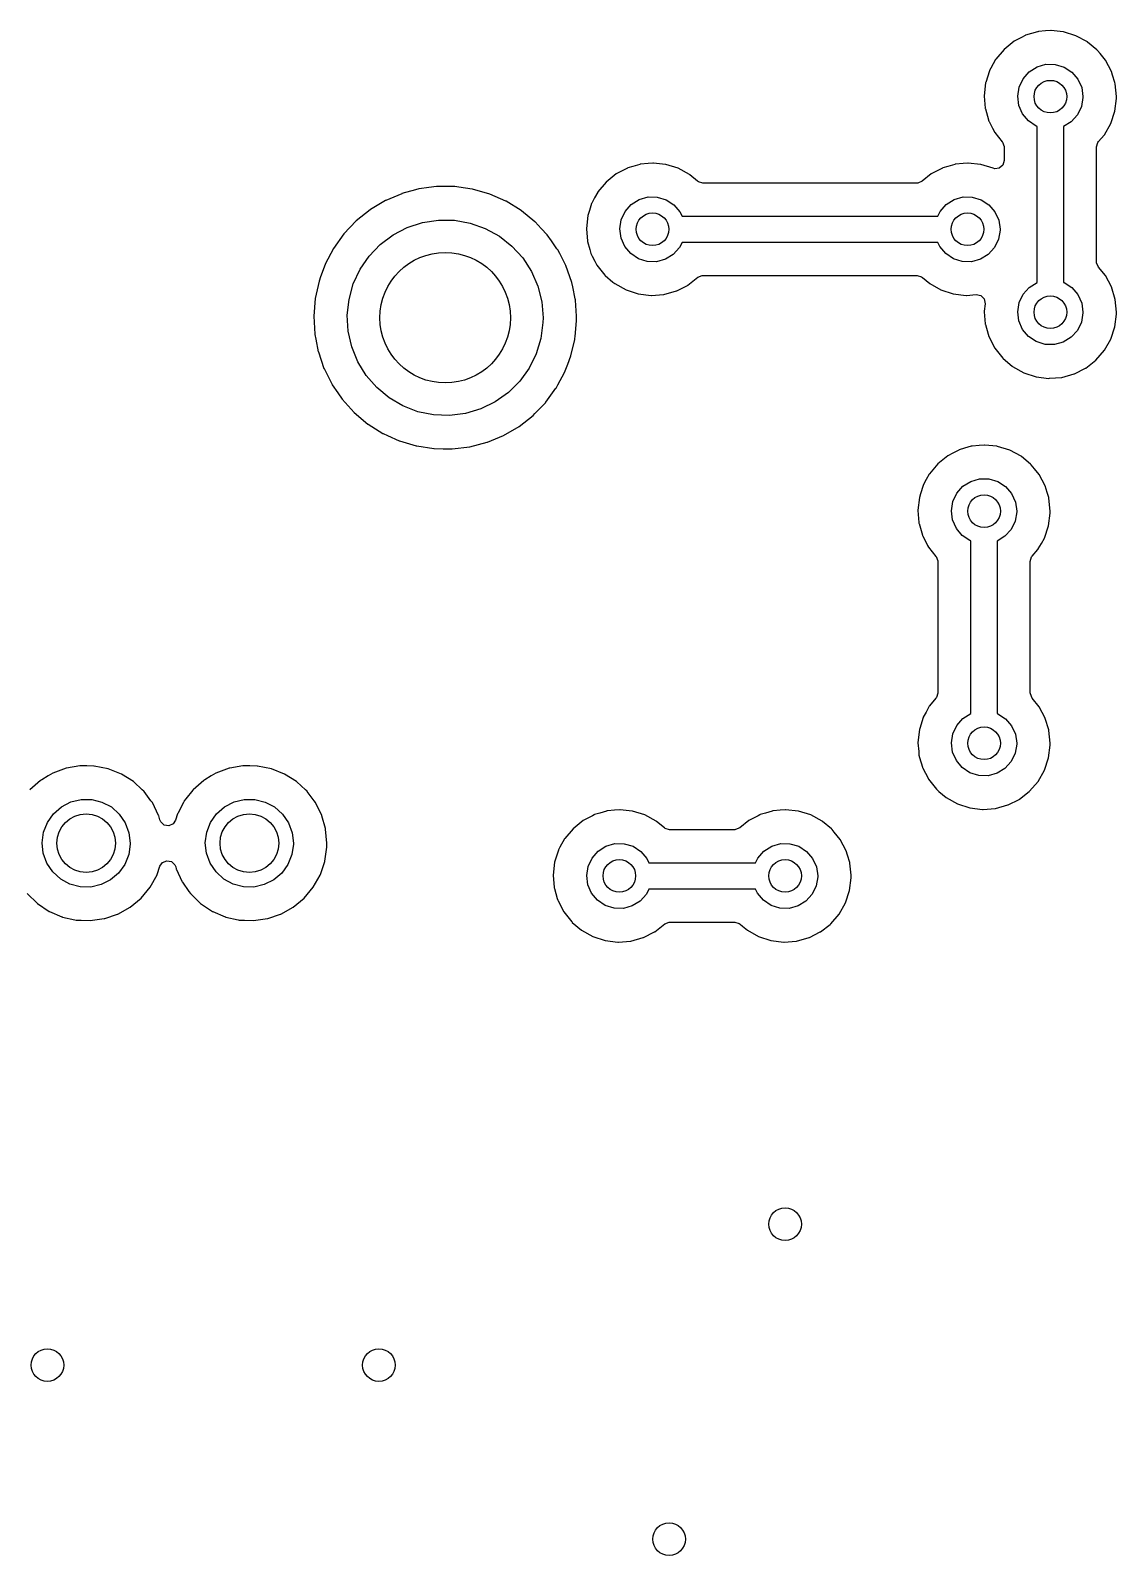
# Model space of a CAD drawing. Extents: x 41 to 172, y -238 to -26.
# Drawn here: x 57.53 to 74.17, y -78.48 to -55.12 of the extents above; entities that cross this region are included whole.
import ezdxf

# ---------------------------------------------------------------- set-up
doc = ezdxf.new("R2010")
doc.units = 0
doc.layers.add('BLACK', color=7, linetype='CONTINUOUS')

msp = doc.modelspace()

# ---------------------------------------------------------------- linework, layer by layer
at = {"layer": 'BLACK', "linetype": 'CONTINUOUS'}
for p, q in [((73.0766, -55.1282), (72.9683, -55.138)), ((73.1591, -55.1206), (73.0766, -55.1282)), ((73.1652, -55.1213), (73.1591, -55.1206)), ((73.3496, -55.1407), (73.1652, -55.1213)), ((73.1652, -55.1213), (73.1652, -55.1213)), ((72.5971, -55.286), (72.443, -55.41)), ((72.7085, -55.2278), (72.5971, -55.286)), ((72.7669, -55.1973), (72.7085, -55.2278)), ((72.7724, -55.1944), (72.7669, -55.1973)), ((72.7669, -55.1973), (72.7669, -55.1973)), ((72.8616, -55.1681), (72.7724, -55.1944)), ((72.9562, -55.1403), (72.8616, -55.1681)), ((72.9621, -55.1386), (72.9562, -55.1403)), ((72.9562, -55.1403), (72.9562, -55.1403)), ((72.9682, -55.138), (72.9621, -55.1386)), ((72.9683, -55.138), (72.9682, -55.138)), ((73.3558, -55.1413), (73.3496, -55.1407)), ((73.3496, -55.1407), (73.3496, -55.1407)), ((73.5447, -55.1998), (73.3558, -55.1413)), ((73.7187, -55.2939), (73.5447, -55.1998)), ((73.7234, -55.2978), (73.7187, -55.2939)), ((73.8647, -55.4147), (73.7234, -55.2978)), ((73.7234, -55.2978), (73.7234, -55.2978)), ((72.3129, -55.5669), (72.2418, -55.6961)), ((72.3158, -55.5615), (72.3129, -55.5669)), ((72.3129, -55.5669), (72.3129, -55.5669)), ((72.443, -55.41), (72.3158, -55.5615)), ((73.8711, -55.4199), (73.8647, -55.4147)), ((73.875, -55.4247), (73.8711, -55.4199)), ((73.9163, -55.4754), (73.875, -55.4247)), ((73.875, -55.4247), (73.875, -55.4247)), ((73.9961, -55.5732), (73.9163, -55.4754)), ((74.0889, -55.7478), (73.9961, -55.5732)), ((72.2187, -55.7407), (72.1626, -55.9174)), ((72.2206, -55.7348), (72.2187, -55.7407)), ((72.2187, -55.7407), (72.2187, -55.7407)), ((72.2418, -55.6961), (72.2206, -55.7348)), ((72.7341, -55.8595), (72.8279, -55.7532)), ((72.8279, -55.7532), (72.9478, -55.6776)), ((72.9478, -55.6776), (73.0841, -55.6386)), ((73.0841, -55.6386), (73.2259, -55.6395)), ((73.2259, -55.6395), (73.3617, -55.6801)), ((73.3617, -55.6801), (73.4807, -55.7572)), ((73.4807, -55.7572), (73.5732, -55.8646)), ((74.1065, -55.806), (74.0889, -55.7478)), ((74.1395, -55.9155), (74.1065, -55.806)), ((72.1608, -55.9233), (72.1387, -56.1199)), ((72.1626, -55.9174), (72.1608, -55.9233)), ((72.652, -56.1279), (72.6738, -55.9878)), ((72.6738, -55.9878), (72.7341, -55.8595)), ((73.5732, -55.8646), (73.6319, -55.9937)), ((73.6319, -55.9937), (73.652, -56.134)), ((74.1461, -55.9372), (74.1395, -55.9155)), ((74.1654, -56.134), (74.1461, -55.9372)), ((72.1387, -56.1199), (72.1392, -56.126)), ((72.1392, -56.126), (72.1547, -56.3099)), ((72.6704, -56.2685), (72.652, -56.1279)), ((72.7275, -56.3982), (72.6704, -56.2685)), ((73.6283, -56.286), (73.5665, -56.4136)), ((73.6519, -56.1462), (73.6283, -56.286)), ((73.652, -56.134), (73.6519, -56.1462)), ((74.1402, -56.3585), (74.165, -56.1623)), ((74.165, -56.1623), (74.1654, -56.134)), ((72.1547, -56.3099), (72.1553, -56.3169)), ((72.1553, -56.3169), (72.157, -56.3229)), ((72.157, -56.3229), (72.1879, -56.4307)), ((72.1879, -56.4307), (72.2098, -56.507)), ((72.2098, -56.507), (72.2126, -56.5125)), ((72.2126, -56.5125), (72.2654, -56.6152)), ((72.8187, -56.5067), (72.7275, -56.3982)), ((72.9367, -56.5853), (72.8187, -56.5067)), ((73.4714, -56.5187), (73.352, -56.592)), ((73.5665, -56.4136), (73.4714, -56.5187)), ((74.0778, -56.5462), (74.1402, -56.3585)), ((72.2654, -56.6152), (72.3002, -56.683)), ((72.3002, -56.683), (72.4139, -56.8265)), ((72.952, -56.5901), (72.9367, -56.5853)), ((72.952, -58.9784), (72.952, -56.5901)), ((73.352, -56.592), (73.352, -58.9792)), ((73.8911, -56.8212), (73.9761, -56.7228)), ((73.9761, -56.7228), (73.9801, -56.7181)), ((73.9761, -56.7228), (73.9761, -56.7228)), ((73.9801, -56.7181), (74.0778, -56.5462)), ((72.4139, -56.8265), (72.4162, -56.8294)), ((72.4162, -56.8294), (72.4429, -56.8952)), ((72.4429, -56.8952), (72.4435, -56.9077)), ((72.4435, -56.9077), (72.4435, -57.1138)), ((73.8605, -56.9035), (73.8805, -56.8354)), ((73.8605, -58.6641), (73.8605, -56.9035)), ((73.8805, -56.8354), (73.8911, -56.8212)), ((66.6709, -57.2293), (66.5801, -57.2767)), ((66.6764, -57.2264), (66.6709, -57.2293)), ((66.6709, -57.2293), (66.6709, -57.2293)), ((66.7551, -57.2032), (66.6764, -57.2264)), ((66.8602, -57.1723), (66.7551, -57.2032)), ((66.8661, -57.1706), (66.8602, -57.1723)), ((66.8602, -57.1723), (66.8602, -57.1723)), ((66.8722, -57.17), (66.8661, -57.1706)), ((66.8723, -57.17), (66.8722, -57.17)), ((66.9895, -57.1593), (66.8723, -57.17)), ((67.0631, -57.1526), (66.9895, -57.1593)), ((67.0692, -57.1533), (67.0631, -57.1526)), ((67.2536, -57.1727), (67.0692, -57.1533)), ((67.0692, -57.1533), (67.0692, -57.1533)), ((67.2598, -57.1733), (67.2536, -57.1727)), ((67.2536, -57.1727), (67.2536, -57.1727)), ((67.4487, -57.2318), (67.2598, -57.1733)), ((67.6227, -57.3259), (67.4487, -57.2318)), ((71.4969, -57.2293), (71.4061, -57.2767)), ((71.5024, -57.2264), (71.4969, -57.2293)), ((71.4969, -57.2293), (71.4969, -57.2293)), ((71.5811, -57.2032), (71.5024, -57.2264)), ((71.6862, -57.1723), (71.5811, -57.2032)), ((71.6921, -57.1706), (71.6862, -57.1723)), ((71.6862, -57.1723), (71.6862, -57.1723)), ((71.6982, -57.17), (71.6921, -57.1706)), ((71.6983, -57.17), (71.6982, -57.17)), ((71.8155, -57.1593), (71.6983, -57.17)), ((71.8891, -57.1526), (71.8155, -57.1593)), ((71.8952, -57.1533), (71.8891, -57.1526)), ((72.0796, -57.1727), (71.8952, -57.1533)), ((71.8952, -57.1533), (71.8952, -57.1533)), ((72.0858, -57.1733), (72.0796, -57.1727)), ((72.0796, -57.1727), (72.0796, -57.1727)), ((72.2747, -57.2318), (72.0858, -57.1733)), ((72.2748, -57.2316), (72.2747, -57.2318)), ((72.2996, -57.2385), (72.2748, -57.2316)), ((72.3698, -57.2284), (72.2996, -57.2385)), ((72.4235, -57.1819), (72.3698, -57.2284)), ((72.4435, -57.1138), (72.4235, -57.1819)), ((66.347, -57.442), (66.2198, -57.5935)), ((66.5011, -57.318), (66.347, -57.442)), ((66.5801, -57.2767), (66.5011, -57.318)), ((67.6274, -57.3298), (67.6227, -57.3259)), ((67.7468, -57.4286), (67.6274, -57.3298)), ((67.6274, -57.3298), (67.6274, -57.3298)), ((67.759, -57.4375), (67.7468, -57.4286)), ((67.8272, -57.4575), (67.759, -57.4375)), ((71.1093, -57.4575), (67.8272, -57.4575)), ((71.1226, -57.4568), (71.1093, -57.4575)), ((71.1882, -57.4297), (71.1226, -57.4568)), ((71.3271, -57.318), (71.1882, -57.4297)), ((71.4061, -57.2767), (71.3271, -57.318)), ((63.214, -57.6205), (62.97, -57.7245)), ((63.2179, -57.6188), (63.214, -57.6205)), ((63.4249, -57.5622), (63.2179, -57.6188)), ((63.4779, -57.5477), (63.4249, -57.5622)), ((63.4821, -57.5465), (63.4779, -57.5477)), ((63.4779, -57.5477), (63.4779, -57.5477)), ((63.6303, -57.527), (63.4821, -57.5465)), ((63.7493, -57.5113), (63.6303, -57.527)), ((63.7536, -57.5108), (63.7493, -57.5113)), ((63.7493, -57.5113), (63.7493, -57.5113)), ((63.7579, -57.5108), (63.7536, -57.5108)), ((63.8836, -57.5115), (63.7579, -57.5108)), ((63.7579, -57.5108), (63.7579, -57.5108)), ((64.0274, -57.5122), (63.8836, -57.5115)), ((64.0884, -57.5209), (64.0274, -57.5122)), ((64.2943, -57.5502), (64.0884, -57.5209)), ((64.2986, -57.5508), (64.2943, -57.5502)), ((64.2943, -57.5502), (64.2943, -57.5502)), ((64.5619, -57.6258), (64.2986, -57.5508)), ((64.5659, -57.6275), (64.5619, -57.6258)), ((64.8087, -57.7341), (64.5659, -57.6275)), ((64.5659, -57.6275), (64.5659, -57.6275)), ((66.1696, -57.6849), (66.1246, -57.7668)), ((66.2169, -57.5989), (66.1696, -57.6849)), ((66.2198, -57.5935), (66.2169, -57.5989)), ((66.2169, -57.5989), (66.2169, -57.5989)), ((66.8518, -57.7096), (66.9881, -57.6706)), ((66.9881, -57.6706), (67.1299, -57.6715)), ((67.1299, -57.6715), (67.2657, -57.7121)), ((71.6778, -57.7096), (71.8141, -57.6706)), ((71.8141, -57.6706), (71.9559, -57.6715)), ((71.9559, -57.6715), (72.0917, -57.7121)), ((62.731, -57.8669), (62.5173, -58.0381)), ((62.7347, -57.8647), (62.731, -57.8669)), ((62.8885, -57.7727), (62.7347, -57.8647)), ((62.7347, -57.8647), (62.7347, -57.8647)), ((62.966, -57.7262), (62.8885, -57.7727)), ((62.97, -57.7245), (62.966, -57.7262)), ((62.97, -57.7245), (62.97, -57.7245)), ((64.8127, -57.7359), (64.8087, -57.7341)), ((65.0462, -57.879), (64.8127, -57.7359)), ((65.0495, -57.8817), (65.0462, -57.879)), ((65.2548, -58.0497), (65.0495, -57.8817)), ((66.0897, -57.8768), (66.0648, -57.9553)), ((66.1227, -57.7727), (66.0897, -57.8768)), ((66.1246, -57.7668), (66.1227, -57.7727)), ((66.1227, -57.7727), (66.1227, -57.7727)), ((66.5778, -58.0198), (66.6381, -57.8915)), ((66.6381, -57.8915), (66.7319, -57.7852)), ((66.7319, -57.7852), (66.8518, -57.7096)), ((67.2657, -57.7121), (67.3847, -57.7892)), ((67.3847, -57.7892), (67.4772, -57.8966)), ((67.4772, -57.8966), (67.5088, -57.966)), ((71.4291, -57.966), (71.4641, -57.8915)), ((71.4641, -57.8915), (71.5579, -57.7852)), ((71.5579, -57.7852), (71.6778, -57.7096)), ((72.0917, -57.7121), (72.2107, -57.7892)), ((72.2107, -57.7892), (72.3032, -57.8966)), ((72.3032, -57.8966), (72.3619, -58.0257)), ((62.5173, -58.0381), (62.3288, -58.2367)), ((63.0807, -58.2507), (63.2987, -58.1372)), ((63.2987, -58.1372), (63.5324, -58.0608)), ((63.5324, -58.0608), (63.7754, -58.0237)), ((63.7754, -58.0237), (64.0212, -58.0267)), ((64.0212, -58.0267), (64.2632, -58.0698)), ((64.2632, -58.0698), (64.4949, -58.1518)), ((64.4949, -58.1518), (64.7101, -58.2706)), ((65.2581, -58.0524), (65.2548, -58.0497)), ((65.2548, -58.0497), (65.2548, -58.0497)), ((65.3505, -58.1519), (65.2581, -58.0524)), ((65.4445, -58.2531), (65.3505, -58.1519)), ((66.0648, -57.9553), (66.0427, -58.1519)), ((66.0427, -58.1519), (66.0439, -58.166)), ((66.0439, -58.166), (66.0537, -58.2829)), ((66.556, -58.1599), (66.5778, -58.0198)), ((66.5744, -58.3005), (66.556, -58.1599)), ((67.5088, -57.966), (71.4291, -57.966)), ((72.3619, -58.0257), (72.382, -58.166)), ((72.382, -58.166), (72.3819, -58.1782)), ((62.3288, -58.2367), (62.169, -58.4591)), ((62.7143, -58.576), (62.8841, -58.3983)), ((62.8841, -58.3983), (63.0807, -58.2507)), ((64.7101, -58.2706), (64.903, -58.423)), ((65.5076, -58.3428), (65.4445, -58.2531)), ((65.592, -58.4629), (65.5076, -58.3428)), ((66.0537, -58.2829), (66.0593, -58.3489)), ((66.0593, -58.3489), (66.061, -58.3549)), ((66.061, -58.3549), (66.096, -58.4771)), ((66.6315, -58.4302), (66.5744, -58.3005)), ((67.5091, -58.366), (67.4705, -58.4456)), ((71.4293, -58.366), (67.5091, -58.366)), ((71.4575, -58.4302), (71.4293, -58.366)), ((72.3583, -58.318), (72.2965, -58.4456)), ((72.3819, -58.1782), (72.3583, -58.318)), ((62.169, -58.4591), (62.0409, -58.7012)), ((62.5758, -58.7791), (62.7143, -58.576)), ((64.903, -58.423), (65.0684, -58.6048)), ((65.0684, -58.6048), (65.202, -58.8112)), ((65.602, -58.4771), (65.592, -58.4629)), ((65.604, -58.4809), (65.602, -58.4771)), ((65.634, -58.539), (65.604, -58.4809)), ((65.604, -58.4809), (65.604, -58.4809)), ((65.7276, -58.7205), (65.634, -58.539)), ((66.096, -58.4771), (66.1138, -58.539)), ((66.1138, -58.539), (66.1339, -58.5782)), ((66.1339, -58.5782), (66.1719, -58.6521)), ((66.7227, -58.5387), (66.6315, -58.4302)), ((66.8407, -58.6173), (66.7227, -58.5387)), ((66.9761, -58.6596), (66.8407, -58.6173)), ((67.2546, -58.6249), (67.1178, -58.6622)), ((67.3754, -58.5507), (67.2546, -58.6249)), ((67.4705, -58.4456), (67.3754, -58.5507)), ((71.5487, -58.5387), (71.4575, -58.4302)), ((71.6667, -58.6173), (71.5487, -58.5387)), ((71.8021, -58.6596), (71.6667, -58.6173)), ((72.0806, -58.6249), (71.9438, -58.6622)), ((72.2014, -58.5507), (72.0806, -58.6249)), ((72.2965, -58.4456), (72.2014, -58.5507)), ((62.0394, -58.7052), (61.9698, -58.8952)), ((62.0409, -58.7012), (62.0394, -58.7052)), ((62.0394, -58.7052), (62.0394, -58.7052)), ((62.4723, -59.0021), (62.5758, -58.7791)), ((65.202, -58.8112), (65.3, -59.0366)), ((65.819, -58.9786), (65.7276, -58.7205)), ((66.1719, -58.6521), (66.2042, -58.715)), ((66.2042, -58.715), (66.327, -58.87)), ((66.327, -58.87), (66.3317, -58.8739)), ((67.1178, -58.6622), (66.9761, -58.6596)), ((71.9438, -58.6622), (71.8021, -58.6596)), ((73.8613, -58.6783), (73.8605, -58.6641)), ((73.8889, -58.7438), (73.8613, -58.6783)), ((73.9961, -58.8752), (73.8889, -58.7438)), ((61.9467, -58.9583), (61.8884, -59.2259)), ((61.9698, -58.8952), (61.9467, -58.9583)), ((62.4066, -59.2389), (62.4723, -59.0021)), ((65.3, -59.0366), (65.3599, -59.275)), ((65.8338, -59.0498), (65.819, -58.9786)), ((65.8718, -59.2333), (65.8338, -59.0498)), ((66.3317, -58.8739), (66.3317, -58.8739)), ((66.3317, -58.8739), (66.45, -58.9746)), ((66.45, -58.9746), (66.4776, -58.9981)), ((66.4776, -58.9981), (66.6503, -59.0946)), ((66.6503, -59.0946), (66.8384, -59.1557)), ((67.428, -59.108), (67.5935, -59.0244)), ((67.5935, -59.0244), (67.599, -59.0216)), ((67.5935, -59.0244), (67.5935, -59.0244)), ((67.599, -59.0216), (67.7531, -58.9012)), ((67.7531, -58.9012), (67.8191, -58.875)), ((67.8191, -58.875), (67.8307, -58.8745)), ((67.8307, -58.8745), (71.112, -58.8745)), ((71.112, -58.8745), (71.1801, -58.8945)), ((71.1801, -58.8945), (71.1937, -58.9045)), ((71.1937, -58.9045), (71.3036, -58.9981)), ((71.3036, -58.9981), (71.4763, -59.0946)), ((71.4763, -59.0946), (71.6644, -59.1557)), ((72.7341, -59.1615), (72.8279, -59.0552)), ((72.8279, -59.0552), (72.9478, -58.9796)), ((72.9478, -58.9796), (72.952, -58.9784)), ((73.352, -58.9792), (73.3617, -58.9821)), ((73.3617, -58.9821), (73.4807, -59.0592)), ((73.4807, -59.0592), (73.5732, -59.1666)), ((74.0889, -59.0498), (73.9961, -58.8752)), ((74.1461, -59.2392), (74.0889, -59.0498)), ((61.8884, -59.2259), (61.8669, -59.4989)), ((62.3804, -59.4834), (62.4066, -59.2389)), ((65.3599, -59.275), (65.38, -59.52)), ((65.8746, -59.2468), (65.8718, -59.2333)), ((65.8749, -59.251), (65.8746, -59.2468)), ((65.8749, -59.2511), (65.8749, -59.251)), ((65.8915, -59.4946), (65.8749, -59.2511)), ((66.8384, -59.1557), (67.0348, -59.1792)), ((67.0348, -59.1792), (67.0409, -59.1787)), ((67.0409, -59.1787), (67.2258, -59.1645)), ((67.0409, -59.1787), (67.0409, -59.1787)), ((67.2258, -59.1645), (67.232, -59.164)), ((67.2258, -59.1645), (67.2258, -59.1645)), ((67.232, -59.164), (67.4225, -59.1108)), ((67.4225, -59.1108), (67.428, -59.108)), ((67.428, -59.108), (67.428, -59.108)), ((71.6644, -59.1557), (71.8608, -59.1792)), ((71.8608, -59.1792), (71.8669, -59.1787)), ((71.8669, -59.1787), (72.0167, -59.1672)), ((71.8669, -59.1787), (71.8669, -59.1787)), ((72.0167, -59.1672), (72.0862, -59.1819)), ((72.0862, -59.1819), (72.1367, -59.2318)), ((72.1367, -59.2318), (72.1516, -59.3068)), ((72.1516, -59.3068), (72.1387, -59.4219)), ((72.652, -59.4299), (72.6738, -59.2898)), ((72.6738, -59.2898), (72.7341, -59.1615)), ((73.5732, -59.1666), (73.6319, -59.2957)), ((73.6319, -59.2957), (73.652, -59.436)), ((74.1654, -59.436), (74.1461, -59.2392)), ((61.8669, -59.4989), (61.8827, -59.7723)), ((62.3946, -59.7288), (62.3804, -59.4834)), ((65.38, -59.52), (65.3782, -59.5933)), ((65.8702, -59.8145), (65.8925, -59.5646)), ((65.8932, -59.52), (65.8915, -59.4946)), ((65.8925, -59.5646), (65.8928, -59.5622)), ((65.8925, -59.5646), (65.8925, -59.5646)), ((65.8928, -59.5622), (65.8932, -59.52)), ((72.1387, -59.4219), (72.1392, -59.428)), ((72.1392, -59.428), (72.1547, -59.6119)), ((72.6704, -59.5705), (72.652, -59.4299)), ((72.7275, -59.7002), (72.6704, -59.5705)), ((73.6519, -59.4482), (73.6283, -59.588)), ((73.652, -59.436), (73.6519, -59.4482)), ((74.1402, -59.6605), (74.165, -59.4643)), ((74.165, -59.4643), (74.1654, -59.436)), ((61.8827, -59.7723), (61.8835, -59.7765)), ((61.8835, -59.7765), (61.8835, -59.7765)), ((61.8835, -59.7765), (61.8976, -59.8482)), ((62.4486, -59.9686), (62.3946, -59.7288)), ((65.3782, -59.5933), (65.3461, -59.837)), ((72.1547, -59.6119), (72.1553, -59.6189)), ((72.1553, -59.6189), (72.157, -59.6249)), ((72.157, -59.6249), (72.1993, -59.7723)), ((72.1993, -59.7723), (72.2098, -59.809)), ((72.8187, -59.8087), (72.7275, -59.7002)), ((73.5665, -59.7156), (73.4714, -59.8207)), ((73.6283, -59.588), (73.5665, -59.7156)), ((74.0778, -59.8482), (74.1402, -59.6605)), ((61.8976, -59.8482), (61.9354, -60.0411)), ((62.5411, -60.1963), (62.4486, -59.9686)), ((65.3461, -59.837), (65.2747, -60.0722)), ((65.8073, -60.1019), (65.8641, -59.8535)), ((65.8641, -59.8535), (65.8674, -59.8391)), ((65.8674, -59.8391), (65.8684, -59.8349)), ((65.8674, -59.8391), (65.8674, -59.8391)), ((65.8684, -59.8349), (65.8702, -59.8145)), ((72.2098, -59.809), (72.3002, -59.985)), ((72.3002, -59.985), (72.423, -60.14)), ((72.9367, -59.8873), (72.8187, -59.8087)), ((73.0721, -59.9296), (72.9367, -59.8873)), ((73.2138, -59.9322), (73.0721, -59.9296)), ((73.3506, -59.8949), (73.2138, -59.9322)), ((73.4714, -59.8207), (73.3506, -59.8949)), ((73.8508, -60.1699), (73.9801, -60.0201)), ((73.9801, -60.0201), (74.0778, -59.8482)), ((61.9354, -60.0411), (61.9368, -60.0451)), ((61.9368, -60.0451), (61.9368, -60.0451)), ((61.9368, -60.0451), (62.0227, -60.2961)), ((62.6696, -60.4059), (62.5411, -60.1963)), ((65.2747, -60.0722), (65.1658, -60.2926)), ((65.7105, -60.3581), (65.7589, -60.23)), ((65.7589, -60.23), (65.8058, -60.1059)), ((65.8058, -60.1059), (65.8073, -60.1019)), ((65.8058, -60.1059), (65.8058, -60.1059)), ((72.423, -60.14), (72.4277, -60.1439)), ((72.4277, -60.1439), (72.4277, -60.1439)), ((72.4277, -60.1439), (72.5645, -60.2604)), ((72.5645, -60.2604), (72.5737, -60.2681)), ((72.5737, -60.2681), (72.7463, -60.3646)), ((73.695, -60.2916), (73.8508, -60.1699)), ((62.0227, -60.2961), (62.0241, -60.3001)), ((62.0241, -60.3001), (62.1472, -60.5448)), ((62.8305, -60.5917), (62.6696, -60.4059)), ((65.0223, -60.4922), (64.8482, -60.6657)), ((65.1658, -60.2926), (65.0223, -60.4922)), ((65.6072, -60.5483), (65.7084, -60.3618)), ((65.7084, -60.3618), (65.7105, -60.3581)), ((65.7084, -60.3618), (65.7084, -60.3618)), ((72.7463, -60.3646), (72.9344, -60.4257)), ((72.9344, -60.4257), (73.1308, -60.4492)), ((73.1308, -60.4492), (73.1369, -60.4487)), ((73.1369, -60.4487), (73.3218, -60.4345)), ((73.1369, -60.4487), (73.1369, -60.4487)), ((73.3218, -60.4345), (73.328, -60.434)), ((73.3218, -60.4345), (73.3218, -60.4345)), ((73.328, -60.434), (73.5185, -60.3808)), ((73.5185, -60.3808), (73.524, -60.378)), ((73.524, -60.378), (73.6895, -60.2944)), ((73.524, -60.378), (73.524, -60.378)), ((73.6895, -60.2944), (73.695, -60.2916)), ((73.6895, -60.2944), (73.6895, -60.2944)), ((62.1472, -60.5448), (62.1496, -60.5483)), ((62.1496, -60.5483), (62.1496, -60.5483)), ((62.1496, -60.5483), (62.2335, -60.6704)), ((62.2335, -60.6704), (62.3023, -60.7705)), ((63.0196, -60.7487), (62.8305, -60.5917)), ((64.8482, -60.6657), (64.6481, -60.8084)), ((65.4202, -60.816), (65.5773, -60.6022)), ((65.5773, -60.6022), (65.5798, -60.5987)), ((65.5798, -60.5987), (65.6072, -60.5483)), ((62.3023, -60.7705), (62.4866, -60.973)), ((62.4866, -60.973), (62.6967, -61.1487)), ((63.2319, -60.8727), (63.0196, -60.7487)), ((63.4615, -60.9604), (63.2319, -60.8727)), ((63.7024, -61.0094), (63.4615, -60.9604)), ((64.4273, -60.9166), (64.1919, -60.9872)), ((64.6481, -60.8084), (64.4273, -60.9166)), ((65.2555, -60.9867), (65.4147, -60.8225)), ((65.4147, -60.8225), (65.4177, -60.8194)), ((65.4177, -60.8194), (65.4202, -60.816)), ((65.4202, -60.816), (65.4202, -60.816)), ((62.6967, -61.1487), (62.7003, -61.151)), ((62.7003, -61.151), (62.925, -61.292)), ((63.948, -61.0185), (63.7024, -61.0094)), ((64.1919, -60.9872), (63.948, -61.0185)), ((64.7751, -61.3232), (65.0116, -61.1851)), ((65.0116, -61.1851), (65.2271, -61.0161)), ((65.2271, -61.0161), (65.2555, -60.9867)), ((62.925, -61.292), (62.925, -61.292)), ((62.925, -61.292), (62.9287, -61.2942)), ((62.9287, -61.2942), (62.9965, -61.3249)), ((62.9965, -61.3249), (63.1743, -61.4052)), ((63.1743, -61.4052), (63.1743, -61.4052)), ((63.1743, -61.4052), (63.1783, -61.4069)), ((63.1783, -61.4069), (63.1824, -61.4081)), ((63.1824, -61.4081), (63.1824, -61.4081)), ((63.1824, -61.4081), (63.4367, -61.4835)), ((64.2572, -61.4975), (64.5221, -61.428)), ((64.5221, -61.428), (64.5261, -61.4264)), ((64.5261, -61.4264), (64.6486, -61.3756)), ((64.5261, -61.4264), (64.5261, -61.4264)), ((64.6486, -61.3756), (64.7751, -61.3232)), ((63.4367, -61.4835), (63.4367, -61.4835)), ((63.4367, -61.4835), (63.4408, -61.4847)), ((63.4408, -61.4847), (63.4451, -61.4854)), ((63.4451, -61.4854), (63.4451, -61.4854)), ((63.4451, -61.4854), (63.7073, -61.5255)), ((63.7073, -61.5255), (63.7073, -61.5255)), ((63.7073, -61.5255), (63.7115, -61.5261)), ((63.7115, -61.5261), (63.8509, -61.5283)), ((63.8509, -61.5283), (63.9811, -61.5304)), ((63.9811, -61.5304), (63.9811, -61.5304)), ((63.9811, -61.5304), (63.9854, -61.5304)), ((63.9854, -61.5304), (64.2572, -61.4975)), ((71.5811, -61.636), (71.427, -61.76)), ((71.6601, -61.5947), (71.5811, -61.636)), ((71.7509, -61.5473), (71.6601, -61.5947)), ((71.7564, -61.5444), (71.7509, -61.5473)), ((71.7509, -61.5473), (71.7509, -61.5473)), ((71.8351, -61.5212), (71.7564, -61.5444)), ((71.9402, -61.4903), (71.8351, -61.5212)), ((71.9461, -61.4886), (71.9402, -61.4903)), ((71.9402, -61.4903), (71.9402, -61.4903)), ((71.9522, -61.488), (71.9461, -61.4886)), ((71.9523, -61.488), (71.9522, -61.488)), ((72.0606, -61.4782), (71.9523, -61.488)), ((72.1431, -61.4706), (72.0606, -61.4782)), ((72.1492, -61.4713), (72.1431, -61.4706)), ((72.3336, -61.4907), (72.1492, -61.4713)), ((72.1492, -61.4713), (72.1492, -61.4713)), ((72.3398, -61.4913), (72.3336, -61.4907)), ((72.3336, -61.4907), (72.3336, -61.4907)), ((72.5287, -61.5498), (72.3398, -61.4913)), ((72.7027, -61.6439), (72.5287, -61.5498)), ((72.7074, -61.6478), (72.7027, -61.6439)), ((72.8487, -61.7647), (72.7074, -61.6478)), ((72.7074, -61.6478), (72.7074, -61.6478)), ((71.427, -61.76), (71.2998, -61.9115)), ((72.8551, -61.7699), (72.8487, -61.7647)), ((72.859, -61.7747), (72.8551, -61.7699)), ((72.9097, -61.8369), (72.859, -61.7747)), ((72.859, -61.7747), (72.859, -61.7747)), ((72.9801, -61.9232), (72.9097, -61.8369)), ((71.2027, -62.0907), (71.1619, -62.2193)), ((71.2046, -62.0848), (71.2027, -62.0907)), ((71.2027, -62.0907), (71.2027, -62.0907)), ((71.2506, -62.0011), (71.2046, -62.0848)), ((71.2969, -61.9169), (71.2506, -62.0011)), ((71.2998, -61.9115), (71.2969, -61.9169)), ((71.2969, -61.9169), (71.2969, -61.9169)), ((71.7181, -62.2095), (71.8119, -62.1032)), ((71.8119, -62.1032), (71.9318, -62.0276)), ((71.9318, -62.0276), (72.0681, -61.9886)), ((72.0681, -61.9886), (72.2099, -61.9895)), ((72.2099, -61.9895), (72.3457, -62.0301)), ((72.3457, -62.0301), (72.4647, -62.1072)), ((72.4647, -62.1072), (72.5572, -62.2146)), ((73.0729, -62.0978), (72.9801, -61.9232)), ((73.1032, -62.1983), (73.0729, -62.0978)), ((71.1448, -62.2733), (71.1227, -62.4699)), ((71.1619, -62.2193), (71.1448, -62.2733)), ((71.636, -62.4779), (71.6578, -62.3378)), ((71.6578, -62.3378), (71.7181, -62.2095)), ((72.5572, -62.2146), (72.6159, -62.3437)), ((72.6159, -62.3437), (72.636, -62.484)), ((73.1261, -62.274), (73.1032, -62.1983)), ((73.1301, -62.2872), (73.1261, -62.274)), ((73.1494, -62.484), (73.1301, -62.2872)), ((71.1227, -62.4699), (71.1232, -62.476)), ((71.1232, -62.476), (71.1386, -62.6589)), ((71.6544, -62.6185), (71.636, -62.4779)), ((72.6359, -62.4962), (72.6123, -62.636)), ((72.636, -62.484), (72.6359, -62.4962)), ((73.1242, -62.7085), (73.149, -62.5123)), ((73.149, -62.5123), (73.1494, -62.484)), ((71.1386, -62.6589), (71.1393, -62.6669)), ((71.1393, -62.6669), (71.141, -62.6729)), ((71.141, -62.6729), (71.192, -62.851)), ((71.7115, -62.7482), (71.6544, -62.6185)), ((71.8027, -62.8567), (71.7115, -62.7482)), ((72.5505, -62.7636), (72.4554, -62.8687)), ((72.6123, -62.636), (72.5505, -62.7636)), ((73.0618, -62.8962), (73.1242, -62.7085)), ((71.192, -62.851), (71.1938, -62.857)), ((71.1938, -62.857), (71.1966, -62.8625)), ((71.1966, -62.8625), (71.2717, -63.0087)), ((71.2717, -63.0087), (71.2842, -63.033)), ((71.2842, -63.033), (71.3978, -63.1763)), ((71.9207, -62.9353), (71.8027, -62.8567)), ((71.936, -62.9401), (71.9207, -62.9353)), ((71.936, -65.5824), (71.936, -62.9401)), ((72.4554, -62.8687), (72.336, -62.942)), ((72.336, -62.942), (72.336, -65.5832)), ((72.8751, -63.1712), (72.9601, -63.0728)), ((72.9601, -63.0728), (72.9641, -63.0681)), ((72.9601, -63.0728), (72.9601, -63.0728)), ((72.9641, -63.0681), (72.9671, -63.0628)), ((72.9671, -63.0628), (73.0143, -62.9797)), ((73.0143, -62.9797), (73.0618, -62.8962)), ((71.3978, -63.1763), (71.4002, -63.1794)), ((71.4002, -63.1794), (71.4269, -63.2452)), ((71.4269, -63.2452), (71.4275, -63.2577)), ((71.4275, -63.2577), (71.4275, -65.2695)), ((72.8445, -63.2535), (72.8645, -63.1854)), ((72.8445, -65.2681), (72.8445, -63.2535)), ((72.8645, -63.1854), (72.8751, -63.1712)), ((71.398, -65.3505), (71.2998, -65.4675)), ((71.4075, -65.3376), (71.398, -65.3505)), ((71.4275, -65.2695), (71.4075, -65.3376)), ((72.8453, -65.2823), (72.8445, -65.2681)), ((72.8729, -65.3478), (72.8453, -65.2823)), ((72.9801, -65.4792), (72.8729, -65.3478)), ((71.2046, -65.6408), (71.2027, -65.6467)), ((71.2487, -65.5605), (71.2046, -65.6408)), ((71.2969, -65.4729), (71.2487, -65.5605)), ((71.2998, -65.4675), (71.2969, -65.4729)), ((71.2969, -65.4729), (71.2969, -65.4729)), ((71.8119, -65.6592), (71.9318, -65.5836)), ((71.9318, -65.5836), (71.936, -65.5824)), ((72.336, -65.5832), (72.3457, -65.5861)), ((72.3457, -65.5861), (72.4647, -65.6632)), ((73.0729, -65.6538), (72.9801, -65.4792)), ((71.1448, -65.8293), (71.1227, -66.0259)), ((71.1505, -65.8111), (71.1448, -65.8293)), ((71.2027, -65.6467), (71.1505, -65.8111)), ((71.2027, -65.6467), (71.2027, -65.6467)), ((71.6578, -65.8938), (71.7181, -65.7655)), ((71.7181, -65.7655), (71.8119, -65.6592)), ((72.4647, -65.6632), (72.5572, -65.7706)), ((72.5572, -65.7706), (72.6159, -65.8997)), ((73.0747, -65.6597), (73.0729, -65.6538)), ((73.1273, -65.8339), (73.0747, -65.6597)), ((73.1301, -65.8432), (73.1273, -65.8339)), ((73.1494, -66.04), (73.1301, -65.8432)), ((71.1227, -66.0259), (71.1232, -66.032)), ((71.1232, -66.032), (71.1346, -66.1677)), ((71.636, -66.0339), (71.6578, -65.8938)), ((71.6544, -66.1745), (71.636, -66.0339)), ((72.6359, -66.0522), (72.6123, -66.192)), ((72.6159, -65.8997), (72.636, -66.04)), ((72.636, -66.04), (72.6359, -66.0522)), ((73.1242, -66.2645), (73.149, -66.0683)), ((73.149, -66.0683), (73.1492, -66.0526)), ((73.1492, -66.0526), (73.1493, -66.0435)), ((73.1493, -66.0435), (73.1494, -66.04)), ((73.1493, -66.0435), (73.1493, -66.0435)), ((71.1346, -66.1677), (71.1393, -66.2229)), ((71.1393, -66.2229), (71.1494, -66.2584)), ((71.1494, -66.2584), (71.1915, -66.4052)), ((71.7115, -66.3042), (71.6544, -66.1745)), ((71.8027, -66.4127), (71.7115, -66.3042)), ((72.5505, -66.3196), (72.4554, -66.4247)), ((72.6123, -66.192), (72.5505, -66.3196)), ((73.0618, -66.4522), (73.1242, -66.2645)), ((57.7964, -66.54), (57.6999, -66.5974)), ((57.8683, -66.4972), (57.7964, -66.54)), ((58.0724, -66.4219), (57.8683, -66.4972)), ((58.0781, -66.421), (58.0724, -66.4219)), ((58.281, -66.3861), (58.0781, -66.421)), ((58.0781, -66.421), (58.0781, -66.421)), ((58.2867, -66.3851), (58.281, -66.3861)), ((58.281, -66.3861), (58.281, -66.3861)), ((58.3894, -66.3864), (58.2867, -66.3851)), ((58.4985, -66.3879), (58.3894, -66.3864)), ((58.5042, -66.3879), (58.4985, -66.3879)), ((58.4985, -66.3879), (58.4985, -66.3879)), ((58.7176, -66.4304), (58.5042, -66.3879)), ((58.9196, -66.511), (58.7176, -66.4304)), ((59.1036, -66.627), (58.9196, -66.511)), ((60.2964, -66.54), (60.1999, -66.5974)), ((60.3683, -66.4972), (60.2964, -66.54)), ((60.5724, -66.4219), (60.3683, -66.4972)), ((60.5781, -66.421), (60.5724, -66.4219)), ((60.781, -66.3861), (60.5781, -66.421)), ((60.5781, -66.421), (60.5781, -66.421)), ((60.7867, -66.3851), (60.781, -66.3861)), ((60.781, -66.3861), (60.781, -66.3861)), ((60.8894, -66.3864), (60.7867, -66.3851)), ((60.9985, -66.3879), (60.8894, -66.3864)), ((61.0042, -66.3879), (60.9985, -66.3879)), ((60.9985, -66.3879), (60.9985, -66.3879)), ((61.2176, -66.4304), (61.0042, -66.3879)), ((61.4196, -66.511), (61.2176, -66.4304)), ((61.6036, -66.627), (61.4196, -66.511)), ((71.1915, -66.4052), (71.1938, -66.413)), ((71.1938, -66.413), (71.1966, -66.4185)), ((71.1966, -66.4185), (71.2777, -66.5763)), ((71.2777, -66.5763), (71.2842, -66.589)), ((71.9207, -66.4913), (71.8027, -66.4127)), ((72.0561, -66.5336), (71.9207, -66.4913)), ((72.1978, -66.5362), (72.0561, -66.5336)), ((72.3346, -66.4989), (72.1978, -66.5362)), ((72.4554, -66.4247), (72.3346, -66.4989)), ((72.9641, -66.6241), (73.0618, -66.4522)), ((57.6814, -66.6084), (57.5178, -66.7518)), ((57.6999, -66.5974), (57.6814, -66.6084)), ((59.1078, -66.631), (59.1036, -66.627)), ((59.2386, -66.7518), (59.1078, -66.631)), ((59.1078, -66.631), (59.1078, -66.631)), ((59.2633, -66.7747), (59.2386, -66.7518)), ((59.2667, -66.7793), (59.2633, -66.7747)), ((59.3726, -66.921), (59.2667, -66.7793)), ((59.2667, -66.7793), (59.2667, -66.7793)), ((60.0143, -66.7564), (59.9075, -66.8918)), ((60.0178, -66.7518), (60.0143, -66.7564)), ((60.1814, -66.6084), (60.0178, -66.7518)), ((60.1999, -66.5974), (60.1814, -66.6084)), ((61.6078, -66.631), (61.6036, -66.627)), ((61.7386, -66.7518), (61.6078, -66.631)), ((61.6078, -66.631), (61.6078, -66.631)), ((61.7633, -66.7747), (61.7386, -66.7518)), ((61.7667, -66.7793), (61.7633, -66.7747)), ((61.8726, -66.921), (61.7667, -66.7793)), ((61.7667, -66.7793), (61.7667, -66.7793)), ((71.2842, -66.589), (71.407, -66.744)), ((71.407, -66.744), (71.4117, -66.7479)), ((71.4117, -66.7479), (71.4117, -66.7479)), ((71.4117, -66.7479), (71.4445, -66.7758)), ((71.4445, -66.7758), (71.5576, -66.8721)), ((72.679, -66.8956), (72.8279, -66.7793)), ((72.8279, -66.7793), (72.83, -66.7777)), ((72.83, -66.7777), (72.8348, -66.7739)), ((72.8348, -66.7739), (72.9641, -66.6241)), ((57.8784, -67.1183), (58.0006, -67.0117)), ((58.0006, -67.0117), (58.1447, -66.9373)), ((58.1447, -66.9373), (58.3024, -66.8995)), ((58.3024, -66.8995), (58.4646, -66.9003)), ((58.4646, -66.9003), (58.6219, -66.9398)), ((58.6219, -66.9398), (58.7652, -67.0157)), ((58.7652, -67.0157), (58.8863, -67.1236)), ((59.3934, -66.949), (59.3726, -66.921)), ((59.4896, -67.1441), (59.3934, -66.949)), ((59.8718, -66.9443), (59.7819, -67.1152)), ((59.8805, -66.9278), (59.8718, -66.9443)), ((59.8832, -66.9227), (59.8805, -66.9278)), ((59.9075, -66.8918), (59.8832, -66.9227)), ((60.3784, -67.1183), (60.5006, -67.0117)), ((60.5006, -67.0117), (60.6447, -66.9373)), ((60.6447, -66.9373), (60.8024, -66.8995)), ((60.8024, -66.8995), (60.9646, -66.9003)), ((60.9646, -66.9003), (61.1219, -66.9398)), ((61.1219, -66.9398), (61.2652, -67.0157)), ((61.2652, -67.0157), (61.3863, -67.1236)), ((61.8934, -66.949), (61.8726, -66.921)), ((61.9896, -67.1441), (61.8934, -66.949)), ((71.5576, -66.8721), (71.7303, -66.9686)), ((71.7303, -66.9686), (71.9184, -67.0297)), ((71.9184, -67.0297), (72.1148, -67.0532)), ((72.1209, -67.0527), (72.3058, -67.0385)), ((72.3058, -67.0385), (72.312, -67.038)), ((72.3058, -67.0385), (72.3058, -67.0385)), ((72.312, -67.038), (72.5025, -66.9848)), ((72.5025, -66.9848), (72.508, -66.982)), ((72.508, -66.982), (72.6735, -66.8984)), ((72.508, -66.982), (72.508, -66.982)), ((72.6735, -66.8984), (72.679, -66.8956)), ((72.6735, -66.8984), (72.6735, -66.8984)), ((57.7262, -67.4021), (57.7851, -67.251)), ((57.7851, -67.251), (57.8784, -67.1183)), ((58.8863, -67.1236), (58.9782, -67.2573)), ((58.9782, -67.2573), (59.0355, -67.409)), ((59.4912, -67.1496), (59.4896, -67.1441)), ((59.509, -67.2128), (59.4912, -67.1496)), ((59.5232, -67.2451), (59.509, -67.2128)), ((59.5762, -67.2924), (59.5232, -67.2451)), ((59.7113, -67.2751), (59.6463, -67.3036)), ((59.7506, -67.2159), (59.7113, -67.2751)), ((59.7802, -67.1207), (59.7506, -67.2159)), ((59.7819, -67.1152), (59.7802, -67.1207)), ((59.7802, -67.1207), (59.7802, -67.1207)), ((60.2262, -67.4021), (60.2851, -67.251)), ((60.2851, -67.251), (60.3784, -67.1183)), ((61.3863, -67.1236), (61.4782, -67.2573)), ((61.4782, -67.2573), (61.5355, -67.409)), ((61.9912, -67.1496), (61.9896, -67.1441)), ((62.0464, -67.3455), (61.9912, -67.1496)), ((65.9931, -67.224), (65.839, -67.348)), ((66.1355, -67.1496), (65.9931, -67.224)), ((66.1629, -67.1353), (66.1355, -67.1496)), ((66.1684, -67.1324), (66.1629, -67.1353)), ((66.1629, -67.1353), (66.1629, -67.1353)), ((66.2471, -67.1092), (66.1684, -67.1324)), ((66.3522, -67.0783), (66.2471, -67.1092)), ((66.3581, -67.0766), (66.3522, -67.0783)), ((66.3522, -67.0783), (66.3522, -67.0783)), ((66.3642, -67.076), (66.3581, -67.0766)), ((66.3643, -67.076), (66.3642, -67.076)), ((66.4726, -67.0662), (66.3643, -67.076)), ((66.5551, -67.0586), (66.4726, -67.0662)), ((66.5612, -67.0593), (66.5551, -67.0586)), ((66.7456, -67.0787), (66.5612, -67.0593)), ((66.5612, -67.0593), (66.5612, -67.0593)), ((66.7518, -67.0793), (66.7456, -67.0787)), ((66.7456, -67.0787), (66.7456, -67.0787)), ((66.9407, -67.1378), (66.7518, -67.0793)), ((67.1147, -67.2319), (66.9407, -67.1378)), ((67.1194, -67.2358), (67.1147, -67.2319)), ((67.2388, -67.3346), (67.1194, -67.2358)), ((67.1194, -67.2358), (67.1194, -67.2358)), ((68.5331, -67.224), (68.3942, -67.3357)), ((68.6755, -67.1496), (68.5331, -67.224)), ((68.7029, -67.1353), (68.6755, -67.1496)), ((68.7084, -67.1324), (68.7029, -67.1353)), ((68.7029, -67.1353), (68.7029, -67.1353)), ((68.7871, -67.1092), (68.7084, -67.1324)), ((68.8922, -67.0783), (68.7871, -67.1092)), ((68.8981, -67.0766), (68.8922, -67.0783)), ((68.8922, -67.0783), (68.8922, -67.0783)), ((68.9042, -67.076), (68.8981, -67.0766)), ((68.9043, -67.076), (68.9042, -67.076)), ((69.0126, -67.0662), (68.9043, -67.076)), ((69.0951, -67.0586), (69.0126, -67.0662)), ((69.1012, -67.0593), (69.0951, -67.0586)), ((69.2856, -67.0787), (69.1012, -67.0593)), ((69.1012, -67.0593), (69.1012, -67.0593)), ((69.2918, -67.0793), (69.2856, -67.0787)), ((69.2856, -67.0787), (69.2856, -67.0787)), ((69.4807, -67.1378), (69.2918, -67.0793)), ((69.6547, -67.2319), (69.4807, -67.1378)), ((69.6594, -67.2358), (69.6547, -67.2319)), ((69.8, -67.3521), (69.6594, -67.2358)), ((69.6594, -67.2358), (69.6594, -67.2358)), ((72.1148, -67.0532), (72.1209, -67.0527)), ((72.1209, -67.0527), (72.1209, -67.0527)), ((57.705, -67.5629), (57.7262, -67.4021)), ((59.0355, -67.409), (59.055, -67.57)), ((59.6463, -67.3036), (59.5762, -67.2924)), ((60.205, -67.5629), (60.2262, -67.4021)), ((61.5355, -67.409), (61.555, -67.57)), ((62.0487, -67.3534), (62.0464, -67.3455)), ((62.0686, -67.57), (62.0487, -67.3534)), ((65.7089, -67.5049), (65.6389, -67.6322)), ((65.7118, -67.4995), (65.7089, -67.5049)), ((65.7089, -67.5049), (65.7089, -67.5049)), ((65.839, -67.348), (65.7118, -67.4995)), ((67.251, -67.3435), (67.2388, -67.3346)), ((67.3192, -67.3635), (67.251, -67.3435)), ((68.3153, -67.3635), (67.3192, -67.3635)), ((68.3286, -67.3628), (68.3153, -67.3635)), ((68.3942, -67.3357), (68.3286, -67.3628)), ((69.8071, -67.3579), (69.8, -67.3521)), ((69.811, -67.3627), (69.8071, -67.3579)), ((69.8412, -67.3998), (69.811, -67.3627)), ((69.811, -67.3627), (69.811, -67.3627)), ((69.9321, -67.5112), (69.8412, -67.3998)), ((70.0249, -67.6858), (69.9321, -67.5112)), ((57.7228, -67.7241), (57.705, -67.5629)), ((57.7786, -67.8764), (57.7228, -67.7241)), ((59.032, -67.7447), (58.9715, -67.8952)), ((59.0549, -67.5841), (59.032, -67.7447)), ((59.055, -67.57), (59.0549, -67.5841)), ((60.2228, -67.7241), (60.205, -67.5629)), ((60.2786, -67.8764), (60.2228, -67.7241)), ((61.532, -67.7447), (61.4715, -67.8952)), ((61.5549, -67.5841), (61.532, -67.7447)), ((61.555, -67.57), (61.5549, -67.5841)), ((62.0357, -67.8475), (62.0669, -67.6322)), ((62.0669, -67.6322), (62.0686, -67.57)), ((65.6147, -67.6787), (65.5719, -67.8136)), ((65.6166, -67.6728), (65.6147, -67.6787)), ((65.6147, -67.6787), (65.6147, -67.6787)), ((65.6389, -67.6322), (65.6166, -67.6728)), ((66.1301, -67.7975), (66.2239, -67.6912)), ((66.2239, -67.6912), (66.3438, -67.6156)), ((66.3438, -67.6156), (66.4801, -67.5766)), ((66.4801, -67.5766), (66.6219, -67.5775)), ((66.6219, -67.5775), (66.7577, -67.6181)), ((66.7577, -67.6181), (66.8767, -67.6952)), ((66.8767, -67.6952), (66.9692, -67.8026)), ((68.6701, -67.7975), (68.7639, -67.6912)), ((68.7639, -67.6912), (68.8838, -67.6156)), ((68.8838, -67.6156), (69.0201, -67.5766)), ((69.0201, -67.5766), (69.1619, -67.5775)), ((69.1619, -67.5775), (69.2977, -67.6181)), ((69.2977, -67.6181), (69.4167, -67.6952)), ((69.4167, -67.6952), (69.5092, -67.8026)), ((70.0458, -67.7551), (70.0249, -67.6858)), ((57.869, -68.0111), (57.7786, -67.8764)), ((58.9715, -67.8952), (58.8769, -68.0269)), ((59.4677, -68.048), (59.5097, -67.9241)), ((59.5097, -67.9241), (59.5506, -67.866)), ((59.5506, -67.866), (59.6163, -67.8392)), ((59.6163, -67.8392), (59.6861, -67.8522)), ((59.6861, -67.8522), (59.7378, -67.9009)), ((59.7378, -67.9009), (59.7512, -67.9335)), ((59.7512, -67.9335), (59.7582, -67.9612)), ((59.7582, -67.9612), (59.7582, -67.9612)), ((59.7582, -67.9612), (59.7596, -67.9668)), ((59.7596, -67.9668), (59.762, -67.972)), ((59.762, -67.972), (59.8454, -68.153)), ((60.369, -68.0111), (60.2786, -67.8764)), ((61.4715, -67.8952), (61.3769, -68.0269)), ((61.9677, -68.048), (62.0339, -67.8529)), ((62.0339, -67.8529), (62.0357, -67.8475)), ((62.0339, -67.8529), (62.0339, -67.8529)), ((65.5568, -67.8613), (65.5347, -68.0579)), ((65.5719, -67.8136), (65.5568, -67.8613)), ((66.048, -68.0659), (66.0698, -67.9258)), ((66.0698, -67.9258), (66.1301, -67.7975)), ((66.9692, -67.8026), (67.0008, -67.872)), ((67.0008, -67.872), (68.6351, -67.872)), ((68.6351, -67.872), (68.6701, -67.7975)), ((69.5092, -67.8026), (69.5679, -67.9317)), ((69.5679, -67.9317), (69.588, -68.072)), ((70.0793, -67.866), (70.0458, -67.7551)), ((70.0821, -67.8752), (70.0793, -67.866)), ((70.1, -68.0579), (70.0821, -67.8752)), ((57.989, -68.1202), (57.869, -68.0111)), ((58.1315, -68.1976), (57.989, -68.1202)), ((58.2884, -68.2388), (58.1315, -68.1976)), ((58.6086, -68.2051), (58.4506, -68.2413)), ((58.7535, -68.1322), (58.6086, -68.2051)), ((58.8769, -68.0269), (58.7535, -68.1322)), ((59.3595, -68.2432), (59.4658, -68.0534)), ((59.4658, -68.0534), (59.4677, -68.048)), ((59.4677, -68.048), (59.4677, -68.048)), ((59.8454, -68.153), (59.8507, -68.1643)), ((59.8507, -68.1643), (59.854, -68.169)), ((59.854, -68.169), (59.9532, -68.3093)), ((60.489, -68.1202), (60.369, -68.0111)), ((60.6315, -68.1976), (60.489, -68.1202)), ((60.7884, -68.2388), (60.6315, -68.1976)), ((61.1086, -68.2051), (60.9506, -68.2413)), ((61.2535, -68.1322), (61.1086, -68.2051)), ((61.3769, -68.0269), (61.2535, -68.1322)), ((61.8595, -68.2432), (61.9633, -68.0579)), ((61.9633, -68.0579), (61.9658, -68.0534)), ((61.9658, -68.0534), (61.9677, -68.048)), ((61.9677, -68.048), (61.9677, -68.048)), ((65.5347, -68.0579), (65.5352, -68.064)), ((65.5352, -68.064), (65.5503, -68.2432)), ((66.0664, -68.2065), (66.048, -68.0659)), ((66.1235, -68.3362), (66.0664, -68.2065)), ((69.5879, -68.0842), (69.5643, -68.224)), ((69.588, -68.072), (69.5879, -68.0842)), ((70.0762, -68.2965), (70.101, -68.1003)), ((70.1014, -68.072), (70.1, -68.0579)), ((70.101, -68.1003), (70.1014, -68.072)), ((57.4762, -68.3419), (57.632, -68.4937)), ((58.4506, -68.2413), (58.2884, -68.2388)), ((59.0532, -68.5495), (59.2204, -68.4104)), ((59.2204, -68.4104), (59.3595, -68.2432)), ((59.9532, -68.3093), (59.9762, -68.3419)), ((59.9762, -68.3419), (60.132, -68.4937)), ((60.9506, -68.2413), (60.7884, -68.2388)), ((61.5532, -68.5495), (61.7204, -68.4104)), ((61.7204, -68.4104), (61.8595, -68.2432)), ((65.5503, -68.2432), (65.5513, -68.2549)), ((65.5513, -68.2549), (65.5541, -68.2647)), ((65.5541, -68.2647), (65.5977, -68.4169)), ((65.5977, -68.4169), (65.6058, -68.445)), ((65.6058, -68.445), (65.6086, -68.4505)), ((66.2147, -68.4447), (66.1235, -68.3362)), ((66.3327, -68.5233), (66.2147, -68.4447)), ((66.9625, -68.3516), (66.8674, -68.4567)), ((67.0011, -68.272), (66.9625, -68.3516)), ((68.6353, -68.272), (67.0011, -68.272)), ((68.6635, -68.3362), (68.6353, -68.272)), ((68.7547, -68.4447), (68.6635, -68.3362)), ((68.8727, -68.5233), (68.7547, -68.4447)), ((69.5025, -68.3516), (69.4074, -68.4567)), ((69.5643, -68.224), (69.5025, -68.3516)), ((70.0138, -68.4842), (70.0762, -68.2965)), ((57.632, -68.4937), (57.8129, -68.6145)), ((57.8129, -68.6145), (57.8182, -68.6168)), ((57.8182, -68.6168), (57.8182, -68.6168)), ((57.8182, -68.6168), (58.0074, -68.6981)), ((58.6629, -68.7239), (58.858, -68.6577)), ((58.858, -68.6577), (58.8634, -68.6558)), ((58.858, -68.6577), (58.858, -68.6577)), ((58.8634, -68.6558), (59.0532, -68.5495)), ((60.132, -68.4937), (60.3129, -68.6145)), ((60.3129, -68.6145), (60.3182, -68.6168)), ((60.3182, -68.6168), (60.3182, -68.6168)), ((60.3182, -68.6168), (60.5074, -68.6981)), ((61.1629, -68.7239), (61.358, -68.6577)), ((61.358, -68.6577), (61.3634, -68.6558)), ((61.358, -68.6577), (61.358, -68.6577)), ((61.3634, -68.6558), (61.5532, -68.5495)), ((65.6086, -68.4505), (65.6929, -68.6145)), ((65.6929, -68.6145), (65.6962, -68.621)), ((65.6962, -68.621), (65.819, -68.776)), ((66.4681, -68.5656), (66.3327, -68.5233)), ((66.6098, -68.5682), (66.4681, -68.5656)), ((66.7466, -68.5309), (66.6098, -68.5682)), ((66.8674, -68.4567), (66.7466, -68.5309)), ((69.0081, -68.5656), (68.8727, -68.5233)), ((69.1498, -68.5682), (69.0081, -68.5656)), ((69.2866, -68.5309), (69.1498, -68.5682)), ((69.4074, -68.4567), (69.2866, -68.5309)), ((69.7868, -68.8059), (69.9161, -68.6561)), ((69.9161, -68.6561), (70.0138, -68.4842)), ((58.0074, -68.6981), (58.0074, -68.6981)), ((58.0074, -68.6981), (58.0127, -68.7004)), ((58.0127, -68.7004), (58.0183, -68.7017)), ((58.0183, -68.7017), (58.2075, -68.7445)), ((58.2075, -68.7445), (58.2249, -68.7484)), ((58.2249, -68.7484), (58.2306, -68.7486)), ((58.2306, -68.7486), (58.2306, -68.7486)), ((58.2306, -68.7486), (58.3036, -68.7515)), ((58.3036, -68.7515), (58.4422, -68.7569)), ((58.4422, -68.7569), (58.6575, -68.7257)), ((58.6575, -68.7257), (58.6629, -68.7239)), ((58.6629, -68.7239), (58.6629, -68.7239)), ((60.5074, -68.6981), (60.5074, -68.6981)), ((60.5074, -68.6981), (60.5127, -68.7004)), ((60.5127, -68.7004), (60.5183, -68.7017)), ((60.5183, -68.7017), (60.7075, -68.7445)), ((60.7075, -68.7445), (60.7249, -68.7484)), ((60.7249, -68.7484), (60.7306, -68.7486)), ((60.7306, -68.7486), (60.7306, -68.7486)), ((60.7306, -68.7486), (60.8036, -68.7515)), ((60.8036, -68.7515), (60.9422, -68.7569)), ((60.9422, -68.7569), (61.1575, -68.7257)), ((61.1575, -68.7257), (61.1629, -68.7239)), ((61.1629, -68.7239), (61.1629, -68.7239)), ((65.819, -68.776), (65.8237, -68.7799)), ((65.8237, -68.7799), (65.8237, -68.7799)), ((65.8237, -68.7799), (65.8278, -68.7834)), ((65.8278, -68.7834), (65.9697, -68.9041)), ((65.9697, -68.9041), (66.1423, -69.0006)), ((67.091, -68.9276), (67.2451, -68.8072)), ((67.2451, -68.8072), (67.3111, -68.781)), ((67.3111, -68.781), (67.3227, -68.7805)), ((67.3227, -68.7805), (68.318, -68.7805)), ((68.318, -68.7805), (68.3861, -68.8005)), ((68.3861, -68.8005), (68.3997, -68.8105)), ((68.3997, -68.8105), (68.4367, -68.8421)), ((68.4367, -68.8421), (68.5096, -68.9041)), ((68.5096, -68.9041), (68.6823, -69.0006)), ((69.631, -68.9276), (69.7765, -68.8139)), ((69.7765, -68.8139), (69.782, -68.8097)), ((69.782, -68.8097), (69.7868, -68.8059)), ((66.1423, -69.0006), (66.3304, -69.0617)), ((66.3304, -69.0617), (66.5268, -69.0852)), ((66.5268, -69.0852), (66.5329, -69.0847)), ((66.5329, -69.0847), (66.7178, -69.0705)), ((66.5329, -69.0847), (66.5329, -69.0847)), ((66.7178, -69.0705), (66.724, -69.07)), ((66.7178, -69.0705), (66.7178, -69.0705)), ((66.724, -69.07), (66.9145, -69.0168)), ((66.9145, -69.0168), (66.92, -69.014)), ((66.92, -69.014), (67.0855, -68.9304)), ((66.92, -69.014), (66.92, -69.014)), ((67.0855, -68.9304), (67.091, -68.9276)), ((67.0855, -68.9304), (67.0855, -68.9304)), ((68.6823, -69.0006), (68.8704, -69.0617)), ((68.8704, -69.0617), (69.0668, -69.0852)), ((69.0668, -69.0852), (69.0729, -69.0847)), ((69.0729, -69.0847), (69.2578, -69.0705)), ((69.0729, -69.0847), (69.0729, -69.0847)), ((69.2578, -69.0705), (69.264, -69.07)), ((69.2578, -69.0705), (69.2578, -69.0705)), ((69.264, -69.07), (69.4545, -69.0168)), ((69.4545, -69.0168), (69.46, -69.014)), ((69.46, -69.014), (69.6255, -68.9304)), ((69.46, -69.014), (69.46, -69.014)), ((69.6255, -68.9304), (69.631, -68.9276)), ((69.6255, -68.9304), (69.6255, -68.9304))]:
    msp.add_line(p, q, dxfattribs=at)
at = {"layer": 'BLACK'}
for centre, radius in [((73.152, -56.134), 0.25), ((67.056, -58.166), 0.25), ((71.882, -58.166), 0.25), ((63.88, -59.52), 1), ((73.152, -59.436), 0.25), ((72.136, -62.484), 0.25), ((72.136, -66.04), 0.25), ((58.38, -67.57), 0.45), ((60.88, -67.57), 0.45), ((66.548, -68.072), 0.25), ((69.088, -68.072), 0.25), ((69.088, -73.406), 0.25), ((57.785, -75.565), 0.25), ((62.865, -75.565), 0.25), ((67.31, -78.232), 0.25)]:
    msp.add_circle(centre, radius, dxfattribs=at)

doc.saveas('drawing.dxf')
